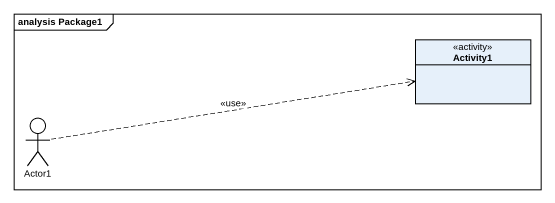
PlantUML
@startuml
mainframe analysis Package1
allowmixing
hide circle
hide empty members
class Activity1 <<activity>>
actor Actor1
Actor1 .right.> Activity1 : <<use>>
@enduml
